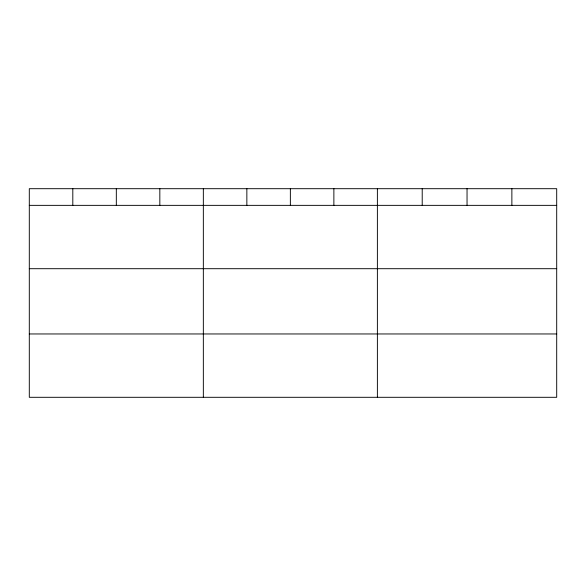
<?xml version="1.0" encoding="UTF-8"?>
<svg xmlns="http://www.w3.org/2000/svg" width="586" height="586" viewBox="0 0 586 586"><rect width="100%" height="100%" fill="white"/><g stroke="black" fill="none" stroke-linecap="round" stroke-linejoin="round"><path stroke-width="0.88" d="M556.7 268.703L556.7 188.699L29.3 188.699L29.3 397.301L556.7 397.301L556.7 268.703L29.3 268.703M29.3 205.356L556.7 205.356M29.3 333.961L556.7 333.961M511.871 188.699L511.871 205.356M467.042 188.699L467.042 205.356M422.213 188.699L422.213 205.356M377.384 188.699L377.384 397.301M333.874 188.699L333.874 205.356M290.363 188.699L290.363 205.356M246.853 188.699L246.853 205.356M203.342 188.699L203.342 397.301M159.832 188.699L159.832 205.356M116.321 188.699L116.321 205.356M72.811 188.699L72.811 205.356"/></g></svg>
